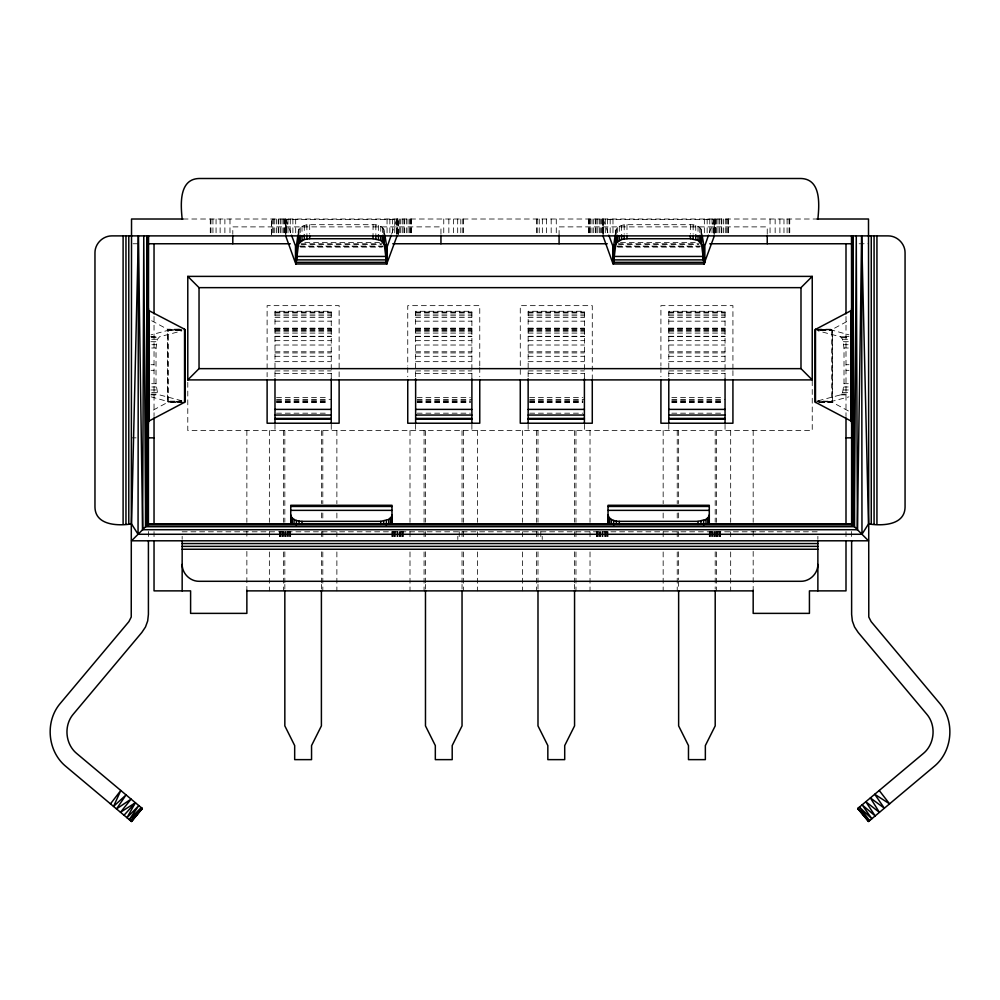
<?xml version="1.0" encoding="UTF-8"?>
<svg xmlns="http://www.w3.org/2000/svg" width="1000" height="1000" viewBox="0 0 1000 1000"><rect width="100%" height="100%" fill="white"/><g stroke="black" fill="none" stroke-linecap="round" stroke-linejoin="round"><path stroke-width="0.75" stroke-dasharray="5 3.75" d="M397.05 219.013L396.863 235.938L397.05 219.013L397.2 234.35M714.15 235.938L714.338 219.013L709.013 233.787M285.9 234.45L285.688 219.013L285.688 234.35M603.188 234.45L602.975 219.013L602.975 234.35M181.8 400.763L159.525 394.888L157.438 392.425L156.025 383.688L156.025 348L157.438 339.263L159.525 336.788L181.8 330.913M818.238 400.763L840.512 394.888L842.588 392.425L844.013 383.688L844.013 348L842.588 339.263L840.512 336.788L818.238 330.913M298.1 233.475C297.4 227.1 304.475 224.513 309.688 224.688L373.05 224.688C378.275 224.513 385.337 227.1 384.65 233.475M615.388 233.475C614.688 227.1 621.763 224.513 626.975 224.688L690.35 224.688C695.562 224.513 702.625 227.1 701.938 233.475M151.65 320.737L168.1 329.575L167.425 330.525L151.088 334.837M848.388 410.938L831.938 402.113L832.613 401.163L848.95 396.85M391.712 233.787L396.675 219.562L286.075 219.562L286.075 233.1M184.55 402.488L167.925 402.488L167.925 329.2L181.525 329.2L168.1 329.575L168.1 402.113L151.65 410.938M819.975 402.388L831.938 402.113L831.938 329.575L848.388 320.737M181.75 401.2L167.925 401.538L151.088 396.85M831.938 402.113L816.587 402.05L832.113 401.538L816.75 401.163L832.613 401.163L832.613 330.525L816.75 330.525L831.938 329.575L816.587 329.637L832.113 330.15L848.95 334.837M181.875 401.95L167.925 401.538L181.912 402.05M183.062 219.013L816.975 219.013M603.362 233.1L603.362 219.562L713.962 219.562L714.137 234.45M304.788 242.413L379.525 242.413M620.513 242.413L695.25 242.413M133.038 243.762L140.9 243.762M300.863 243.762L381.925 243.762M618.112 243.762L699.175 243.762M859.137 243.762L868.5 243.762M301.312 244.562L381.425 244.562M618.612 244.562L698.713 244.562M299.5 246.088L383.25 246.088M616.788 246.088L700.537 246.088M300.15 246.588L382.587 246.588M617.45 246.588L699.875 246.588M300.562 247.113L382.188 247.113M617.85 247.113L699.475 247.113M274.988 311.975L331.25 311.975M415.637 311.975L471.887 311.975M528.15 311.975L584.4 311.975M668.787 311.975L725.05 311.975M274.988 312.425L331.25 312.425M415.637 312.425L471.887 312.425M528.15 312.425L584.4 312.425M668.787 312.425L725.05 312.425M274.988 314.037L331.25 314.037M415.637 314.037L471.887 314.037M528.15 314.037L584.4 314.037M668.787 314.037L725.05 314.037M274.988 315.8L331.25 315.8M415.637 315.8L471.887 315.8M528.15 315.8L584.4 315.8M668.787 315.8L725.05 315.8M274.988 317.375L331.25 317.375M415.637 317.375L471.887 317.375M528.15 317.375L584.4 317.375M668.787 317.375L725.05 317.375M274.988 321.163L331.25 321.163M415.637 321.163L471.887 321.163M528.15 321.163L584.4 321.163M668.787 321.163L725.05 321.163M274.988 328.15L331.25 328.15M415.637 328.15L471.887 328.15M528.15 328.15L584.4 328.15M668.787 328.15L725.05 328.15M274.988 328.5L331.25 328.5M415.637 328.5L471.887 328.5M528.15 328.5L584.4 328.5M668.787 328.5L725.05 328.5M274.988 328.725L331.25 328.725M415.637 328.725L471.887 328.725M528.15 328.725L584.4 328.725M668.787 328.725L725.05 328.725M817 329.2L832.1 329.2L832.1 402.488L820.013 402.488M274.988 329.525L331.25 329.525M415.637 329.525L471.887 329.525M528.15 329.525L584.4 329.525M668.787 329.525L725.05 329.525M274.988 330.412L331.25 330.412M415.637 330.412L471.887 330.412M528.15 330.412L584.4 330.412M668.787 330.412L725.05 330.412M181.838 330.525L167.425 330.525L167.425 401.163L181.838 401.163M274.988 331.2L331.25 331.2M415.637 331.2L471.887 331.2M528.15 331.2L584.4 331.2M668.787 331.2L725.05 331.2M274.988 333.088L331.25 333.088M415.637 333.088L471.887 333.088M528.15 333.088L584.4 333.088M668.787 333.088L725.05 333.088M274.988 336.287L331.25 336.287M415.637 336.287L471.887 336.287M528.15 336.287L584.4 336.287M668.787 336.287L725.05 336.287M151.037 336.587L154.037 336.587M274.988 336.587L331.25 336.587M415.637 336.587L471.887 336.587M528.15 336.587L584.4 336.587M668.787 336.587L725.05 336.587M846 336.587L849 336.587M150.875 336.788L159.525 336.788M840.512 336.788L849.163 336.788M151.213 337.575L158.412 337.575M841.612 337.575L848.825 337.575M151.675 339.263L157.438 339.263M842.588 339.263L848.363 339.263M274.988 340.662L331.25 340.662M415.637 340.662L471.887 340.662M528.15 340.662L584.4 340.662M668.787 340.662L725.05 340.662M150.912 341.712L156.675 341.712M843.363 341.712L849.125 341.712M151.862 344.712L156.188 344.712M843.85 344.712L848.175 344.712M274.988 345.025L331.25 345.025M415.637 345.025L471.887 345.025M528.15 345.025L584.4 345.025M668.787 345.025L725.05 345.025M151.7 348L156.025 348M844.013 348L848.337 348M274.988 351.775L331.25 351.775M415.637 351.775L471.887 351.775M528.15 351.775L584.4 351.775M668.787 351.775L725.05 351.775M274.988 352.925L331.25 352.925M415.637 352.925L471.887 352.925M528.15 352.925L584.4 352.925M668.787 352.925L725.05 352.925M274.988 356.3L331.25 356.3M415.637 356.3L471.887 356.3M528.15 356.3L584.4 356.3M668.787 356.3L725.05 356.3M274.988 361.662L331.25 361.662M415.637 361.662L471.887 361.662M528.15 361.662L584.4 361.662M668.787 361.662L725.05 361.662M151.037 364.712L154.037 364.712M846 364.712L849 364.712M151.037 370.337L154.037 370.337M846 370.337L849 370.337M274.988 370.913L331.25 370.913M415.637 370.913L471.887 370.913M528.15 370.913L584.4 370.913M668.787 370.913L725.05 370.913M274.988 373.6L331.25 373.6M415.637 373.6L471.887 373.6M528.15 373.6L584.4 373.6M668.787 373.6L725.05 373.6M151.7 383.688L156.025 383.688M844.013 383.688L848.337 383.688M151.862 386.975L156.188 386.975M843.85 386.975L848.175 386.975M150.912 389.975L156.675 389.975M843.363 389.975L849.125 389.975M151.675 392.425L157.438 392.425M842.588 392.425L848.363 392.425M151.213 394.113L158.412 394.113M841.612 394.113L848.825 394.113M150.875 394.888L159.525 394.888M840.512 394.888L849.163 394.888M276.512 397.463L328.2 397.463M417.15 397.463L470.363 397.463M529.663 397.463L582.888 397.463M671.825 397.463L723.525 397.463M276.512 399.363L331.25 399.363M417.15 399.363L471.887 399.363M529.663 399.363L584.4 399.363M671.825 399.363L725.05 399.363M276.512 400.288L328.2 400.288M417.15 400.288L470.363 400.288M529.663 400.288L582.888 400.288M671.825 400.288L723.525 400.288M276.512 401.488L328.2 401.488M417.15 401.488L470.363 401.488M529.663 401.488L582.888 401.488M671.825 401.488L723.525 401.488M276.512 401.975L328.2 401.975M417.15 401.975L470.363 401.975M529.663 401.975L582.888 401.975M671.825 401.975L723.525 401.975M276.512 402.388L328.2 402.388M417.15 402.388L470.363 402.388M529.663 402.388L582.888 402.388M671.825 402.388L723.525 402.388M276.512 413.188L328.2 413.188M417.15 413.188L470.363 413.188M529.663 413.188L582.888 413.188M671.825 413.188L723.525 413.188M131.537 437.85L136.037 437.85M182.162 531.8L817.875 531.8M168.1 329.575L181.912 329.625L167.925 330.15L181.75 330.487M819.975 329.3L831.938 329.575M168.1 402.113L181.562 402.413M603.362 219.562L608.312 233.787M286.075 219.562L291.025 233.787M602.975 219.013L603.175 235.938M285.688 219.013L285.875 235.938M851.625 531.475L851.625 539.263M846 316.475L846 416.538M846 531.6L846 539.5M817.875 536.3L817.875 539.3M812.237 380.712L812.237 430.538L187.787 430.538L187.787 380.712M789.737 219.013L789.737 234.35M789.075 219.013L789.075 234.35M787.1 219.013L787.1 234.35M783.975 219.013L783.975 234.35M779.9 219.013L779.9 234.35M775.15 219.013L775.15 234.35M770.05 219.013L770.05 234.35M767.237 233.925L767.237 226.887L559.087 226.887L559.087 235.325M753.175 430.538L753.175 522.375M753.175 531.25L753.175 539.5M753.175 551.4L753.175 590.875M732.925 369.075L732.925 305.65L660.913 305.65L660.913 365.988M732.925 370.625L732.925 379.9M730.675 430.538L730.675 522.375M730.675 531.712L730.675 539.5M730.675 551.95L730.675 590.875M728.538 219.013L728.538 234.35M728.4 219.013L728.4 234.35M727.775 219.013L727.775 234.35M726.712 219.013L726.712 234.35M725.288 219.013L725.288 234.35M725.05 378.263L725.05 311.275L668.787 311.275L668.787 378.263M725.05 424.312L725.05 430.538M723.612 219.013L723.612 234.35M721.8 219.013L721.8 234.35M721.225 219.013L721.225 234.35M720.55 531.6L720.55 539.263M720.163 531.6L720.163 539.263M719.825 531.6L719.825 539.263M719.55 219.013L719.55 234.35M718.975 531.6L719.038 539.263M717.987 219.013L717.987 234.35M717.875 531.6L717.875 539.263M717.25 531.6L717.25 539.263M716.612 219.013L716.612 234.35M716.612 430.538L716.612 522.375M716.612 531.712L716.612 539.5M716.612 551.95L716.612 590.875M716.587 531.6L716.587 539.263M715.575 219.013L715.575 234.35M715.537 219.013L715.537 234.35M715.2 430.538L715.2 522.25M715.2 531.575L715.2 539.35M715.2 551.788L715.2 589.087M715.05 219.013L715.05 234.35M714.812 219.013L714.812 234.35M714.925 531.6L714.925 539.263M714.638 531.6L714.638 539.263M714.338 219.013L714.488 234.35M713.962 219.562L713.962 236.1M713.85 219.013L713.85 234.35M713.25 531.6L713.25 539.263M712.05 219.013L712.05 234.35M712.2 531.6L712.2 539.263M711.963 531.6L711.963 539.263M710.863 531.6L710.863 539.263M710.013 531.6L710.013 539.263M709.775 219.013L709.775 234.35M709.475 531.6L709.475 539.263M709.287 531.6L709.287 539.263M707.15 219.013L707.15 234.35M704.35 219.013L704.35 234.35M701.575 230.5L701.575 233.625M701.025 228.975L701.025 233.65M699.825 227.562L699.825 233.8M698.025 226.363L698.025 234.163M695.75 225.45L695.75 233.25M693.138 224.875L693.138 234.237M690.35 224.688L690.35 234.05M678.637 430.538L678.637 503.6M678.637 512.925L678.637 520.7M678.637 531.575L678.637 539.35M678.637 551.788L678.637 579.763M678.637 581.325L678.637 589.087M677.225 430.538L677.225 503.7M677.225 513.038L677.225 519.263M677.225 531.712L677.225 539.5M677.225 551.95L677.225 590.875M668.787 424.312L668.787 430.538M663.162 430.538L663.162 503.7M663.162 513.038L663.162 519.263M663.162 531.712L663.162 539.5M663.162 551.95L663.162 590.875M660.913 367.525L660.913 376.812M626.975 224.688L626.975 234.05M624.188 224.875L624.188 234.237M621.575 225.45L621.575 233.25M619.3 226.363L619.3 234.163M617.5 227.562L617.5 233.8M616.287 228.975L616.287 233.65M615.75 230.5L615.75 233.625M612.975 219.013L612.975 234.35M610.175 219.013L610.175 234.35M608.025 531.6L608.025 539.263M607.55 219.013L607.55 234.35M607.312 531.6L607.312 539.263M606.462 531.6L606.462 539.263M605.363 531.6L605.363 539.263M605.275 219.013L605.275 234.35M605.112 531.6L605.112 539.263M604.075 531.6L604.075 539.263M603.475 219.013L603.475 234.35M602.837 219.013L602.837 234.35M602.688 531.6L602.688 539.263M602.513 219.013L602.513 234.35M602.275 219.013L602.275 234.35M602.4 531.6L602.4 539.263M602.125 531.6L602.125 539.263M601.788 219.013L601.75 234.35M600.712 219.013L600.712 234.35M600.737 531.6L600.737 539.263M600.075 531.6L600.075 539.263M599.338 219.013L599.338 234.35M599.45 531.6L599.45 539.263M598.288 531.6L598.35 539.263M597.775 219.013L597.775 234.35M597.5 531.6L597.5 539.263M597.163 531.6L597.163 539.263M596.962 531.6L596.962 539.263M596.775 531.6L596.775 539.263M596.1 219.013L596.1 234.35M595.525 219.013L595.525 234.35M593.713 219.013L593.713 234.35M592.275 379.9L592.275 305.65L520.275 305.65L520.275 376.812M592.025 219.013L592.025 234.35M590.612 219.013L590.612 234.35M590.025 430.538L590.025 522.375M590.025 531.712L590.025 539.5M590.025 551.95L590.025 590.875M589.55 219.013L589.55 234.35M588.925 219.013L588.925 234.35M588.787 219.013L588.787 234.35M584.4 378.263L584.4 311.275L528.15 311.275L528.15 378.263M584.4 424.312L584.4 430.538M575.962 430.538L575.962 522.375M575.962 531.712L575.962 539.5M575.962 551.95L575.962 590.875M574.562 430.538L574.562 522.25M574.562 531.575L574.562 539.35M574.562 551.788L574.562 582.875M574.562 584.425L574.562 589.087M556.275 219.013L556.275 234.35M551.175 219.013L551.175 234.35M546.425 219.013L546.425 234.35M542.35 219.013L542.35 234.35M542.212 536.3L542.212 539.475M540.8 531.6L540.8 539.263M539.225 219.013L539.225 234.35M537.987 430.538L537.987 522.25M537.987 531.575L537.987 539.35M537.987 551.788L537.987 582.875M537.987 584.425L537.987 589.087M537.25 219.013L537.25 234.35M536.587 219.013L536.587 234.35M536.587 430.538L536.587 522.375M536.587 531.712L536.587 539.5M536.587 551.95L536.587 590.875M528.15 424.312L528.15 430.538M522.525 430.538L522.525 522.375M522.525 531.712L522.525 539.5M522.525 551.95L522.525 590.875M479.762 365.988L479.762 305.65L407.75 305.65L407.75 365.988M479.762 367.525L479.762 376.812M477.512 430.538L477.512 522.375M477.512 531.712L477.512 539.5M477.512 551.95L477.512 590.875M471.887 378.263L471.887 311.275L415.637 311.275L415.637 378.263M471.887 424.312L471.887 430.538M463.45 219.013L463.45 234.35M463.45 430.538L463.45 522.375M463.45 531.712L463.45 539.5M463.45 551.95L463.45 590.875M462.775 219.013L462.775 234.35M462.038 430.538L462.038 522.25M462.038 531.575L462.038 539.35M462.038 551.788L462.038 582.875M462.038 584.425L462.038 589.087M460.812 219.013L460.812 234.35M459.225 531.6L459.225 539.263M457.688 219.013L457.688 234.35M457.825 536.3L457.825 539.475M453.6 219.013L453.6 234.35M448.85 219.013L448.85 234.35M443.762 219.013L443.762 234.35M440.95 233.925L440.95 226.887L232.8 226.887L232.8 233.925M425.475 430.538L425.475 522.25M425.475 531.575L425.475 539.35M425.475 551.788L425.475 582.875M425.475 584.425L425.475 589.087M424.075 430.538L424.075 522.375M424.075 531.712L424.075 539.5M424.075 551.95L424.075 590.875M415.637 424.312L415.637 430.538M411.25 219.013L411.25 234.35M411.112 219.013L411.112 234.35M410.487 219.013L410.487 234.35M410 430.538L410 522.375M410 531.712L410 539.5M410 551.95L410 590.875M409.425 219.013L409.425 234.35M408 219.013L408 234.35M407.75 367.525L407.75 376.812M406.325 219.013L406.325 234.35M404.513 219.013L404.513 234.35M403.938 219.013L403.938 234.35M403.075 531.6L403.25 539.263M402.875 531.6L402.875 539.263M402.537 531.6L402.537 539.263M402.262 219.013L402.262 234.35M401.688 531.6L401.75 539.263M400.688 219.013L400.688 234.35M400.588 531.6L400.588 539.263M399.963 531.6L399.963 539.263M399.325 219.013L399.325 234.35M399.3 531.6L399.3 539.263M397.912 531.6L397.912 539.263M397.762 219.013L397.762 234.35M397.525 219.013L397.525 234.35M397.625 531.6L397.625 539.263M397.35 531.6L397.35 539.263M396.675 219.562L396.675 236.1M396.562 219.013L396.562 234.35M395.962 531.6L395.962 539.263M394.762 219.013L394.762 234.35M394.913 531.6L394.913 539.263M394.675 531.6L394.675 539.263M393.575 531.6L393.575 539.263M392.725 531.6L392.725 539.263M392.475 219.013L392.475 234.35M392.188 531.6L392.188 539.263M392 531.6L392 539.263M389.862 219.013L389.862 234.35M387.062 219.013L387.062 234.35M384.275 230.5L384.275 233.625M383.738 228.975L383.738 233.65M382.537 227.562L382.537 233.8M380.737 226.363L380.737 234.163M378.462 225.45L378.462 233.25M375.85 224.875L375.85 235.8M373.05 224.688L373.05 235.613M339.125 376.812L339.125 305.65L267.113 305.65L267.113 376.812M336.875 430.538L336.875 503.7M336.875 513.038L336.875 519.263M336.875 531.712L336.875 539.5M336.875 551.95L336.875 590.875M331.25 378.263L331.25 311.275L274.988 311.275L274.988 378.263M331.25 424.312L331.25 430.538M322.812 430.538L322.812 503.7M322.812 513.038L322.812 519.263M322.812 531.712L322.812 539.5M322.812 551.95L322.812 590.875M321.4 430.538L321.4 503.6M321.4 512.925L321.4 520.7M321.4 531.575L321.4 539.35M321.4 551.788L321.4 582.875M321.4 584.425L321.4 589.087M309.688 224.688L309.688 234.05M306.9 224.875L306.9 235.8M304.288 225.45L304.288 233.25M302.013 226.363L302.013 234.163M300.212 227.562L300.212 233.8M299 228.975L299 233.65M298.463 230.5L298.463 233.625M295.688 219.013L295.688 234.35M292.887 219.013L292.887 234.35M290.562 531.6L290.738 539.263M290.262 219.013L290.262 234.35M290.025 531.6L290.025 539.263M289.175 531.6L289.175 539.263M288.075 531.6L288.075 539.263M287.987 219.013L287.987 234.35M287.825 531.6L287.825 539.263M286.775 531.6L286.775 539.263M286.188 219.013L286.188 234.35M285.55 219.013L285.55 234.35M285.4 531.6L285.4 539.263M285.225 219.013L285.225 234.35M284.988 219.013L284.988 234.35M285.113 531.6L285.113 539.263M284.837 430.538L284.837 522.25M284.837 531.575L284.837 539.35M284.837 551.788L284.837 582.875M284.837 584.425L284.837 589.087M284.5 219.013L284.45 234.35M283.412 219.013L283.412 234.35M283.425 430.538L283.425 522.375M283.45 531.6L283.425 539.5M283.425 551.95L283.425 590.875M282.787 531.6L282.787 539.263M282.05 219.013L282.05 234.35M282.162 531.6L282.162 539.263M281.05 531.6L281 539.263M280.487 219.013L280.487 234.35M280.2 531.6L280.2 539.263M279.875 531.6L279.875 539.263M279.675 531.6L279.675 539.263M279.488 531.6L279.488 539.263M278.812 219.013L278.812 234.35M278.238 219.013L278.238 234.35M276.425 219.013L276.425 234.35M274.988 424.312L274.988 430.538M274.738 219.013L274.738 234.35M273.312 219.013L273.312 234.35M272.25 219.013L272.25 234.35M269.363 430.538L269.363 522.375M269.363 531.712L269.363 539.5M269.363 551.95L269.363 590.875M246.863 430.538L246.863 522.375M246.863 531.25L246.863 539.5M246.863 551.4L246.863 590.875M229.988 219.013L229.988 234.35M224.887 219.013L224.887 234.35M220.138 219.013L220.138 234.35M216.062 219.013L216.062 234.35M212.938 219.013L212.938 234.35M210.963 219.013L210.963 234.35M210.287 219.013L210.287 234.35M182.162 536.3L182.162 539.3M154.037 316.475L154.037 416.538M154.037 531.6L154.037 539.5M148.412 531.475L148.412 539.263M398.288 234.35L398.288 219.013L398.25 234.35M271.637 234.35L271.637 219.013L271.5 234.35"/><path stroke-width="1.5" d="M138.05 534.275L138.363 235.888L131.537 523.925L138.05 534.275L861.975 534.275L868.5 523.925L861.663 235.888L857.412 529.712L142.625 529.712L138.363 235.888M142.625 529.712L143.763 235.888L145.638 526.7L854.4 526.7L852.812 235.888L851.862 524.163L148.175 524.163L148.412 235.888L148.412 525.262M852.812 235.888L852.625 524.925L147.413 524.925L147.225 235.888L145.638 526.7M297.913 234.975L296.4 246.088L296.012 263.988L386.725 263.988L397.05 235.888M615.2 234.975L613.688 246.088L613.3 263.988L704.013 263.988L714.338 235.888M384.275 235.188L384.275 244.55L386.725 263.988L386.8 247.113L384.825 234.975M701.575 235.188L701.575 244.55L704.013 263.988L704.087 247.113L702.125 234.975M386.35 246.088L386.138 259.887L296.613 259.887L296.7 244.562L296.35 262.337L386.4 262.337L386.35 246.088L386.725 263.988M703.637 246.088L703.425 259.887L613.9 259.887L613.987 244.562L613.638 262.337L703.688 262.337L703.637 246.088L704.013 263.988M854.4 526.7L856.275 235.888L857.412 529.712M296.012 263.988L296.4 246.088L296.012 263.988L295.938 247.113L291.525 235.212M613.3 263.988L613.688 246.088L613.3 263.988L613.225 247.113L608.812 235.212M148.412 423.387L148.412 308.3M851.625 308.3L851.625 423.387M298.463 235.188L298.463 244.55L297 256.45L385.75 256.45L386.05 244.562L386.138 259.887M615.75 235.188L615.75 244.55L614.288 256.45L703.037 256.45L703.337 244.562L703.425 259.887M817.875 564.425C817.925 573.462 810.025 581.362 800.987 581.3L199.037 581.3C190.012 581.362 182.113 573.462 182.162 564.425M391.625 524.25L392 514.9M708.913 524.25L709.287 514.9M387.25 246.588L387.25 263.137L387.25 246.588L391.225 235.212M704.55 246.588L704.55 263.137L704.55 246.588L708.512 235.212M298.463 244.55L299 235.212M615.75 244.55L616.287 235.212M148.537 421.55L148.537 310.138M851.5 421.55L851.5 310.138M110.475 803.85L120.8 790.487L113.537 806.425L126.062 794.9L116.512 808.913L131.088 799.112L120.5 812.262L135.4 802.738L126.962 817.688L138.812 805.6L129.275 819.625L141.188 807.588L130.812 820.913L142.3 808.525L76.888 753.637C65.2 744.163 63.562 725.375 73.425 714.013L141.825 632.475L145.488 626.987L147.675 620.962L148.412 614.4L148.412 540.8M290.738 514.9C291.525 519.938 297.7 521.237 301.988 521.35L380.75 521.35L388.713 519.462L391.625 516.562M608.025 514.9C608.812 519.938 614.987 521.237 619.288 521.35L698.037 521.35L706 519.462L708.913 516.562M183.062 219.013L131.537 219.013L131.237 617.025L128.9 621.625L60.487 703.162C44.713 721.312 47.375 751.4 66.037 766.562L131.5 821.5L142.125 808.375L139.975 810.575M131.337 821.35L142.125 808.375M131.5 821.5L142.3 808.525M299 243.012L304.288 239.5L309.688 238.725L373.05 238.725L380.737 240.413L384.275 244.55M616.287 243.012L621.575 239.5L626.975 238.725L690.35 238.725L698.025 240.413L701.575 244.55M124.025 815.225L135.4 802.738M184.55 330.087L184.55 329.2L148.7 310.512M148.7 421.175L184.975 402.038L184.975 329.637M851.325 421.175L815.062 402.038L815.062 329.637L851.325 310.512M187.787 379.9L199.037 368.65L800.987 368.65L812.237 379.9L812.237 276.388L187.787 276.388L187.787 379.9L812.237 379.9M187.787 276.388L199.037 287.65L800.987 287.65L812.237 276.388M816.975 219.013L868.5 219.013L868.787 617.025L871.137 621.625L939.55 703.162C955.288 721.338 952.688 751.438 934 766.562L868.55 821.488L857.725 808.525L923.15 753.637C934.825 744.15 936.475 725.362 926.612 714.013L858.2 632.475L854.55 626.987L852.35 620.962L851.625 614.4L851.625 540.8M147.15 243.762L290.275 243.762M392.788 243.762L607.238 243.762M709.762 243.762L852.887 243.762M274.988 409.4L331.25 409.4M415.637 409.4L471.887 409.4M528.15 409.4L584.4 409.4M668.787 409.4L725.05 409.4M274.988 415.05L331.25 415.05M415.637 415.05L471.887 415.05M528.15 415.05L584.4 415.05M668.787 415.05L725.05 415.05M274.988 418.425L331.25 418.425M415.637 418.425L471.887 418.425M528.15 418.425L584.4 418.425M668.787 418.425L725.05 418.425M274.988 419.237L331.25 419.237M415.637 419.237L471.887 419.237M528.15 419.237L584.4 419.237M668.787 419.237L725.05 419.237M147 437.85L154.037 437.85M846 437.85L853.025 437.85M290.738 506.45L392 506.45M608.025 506.45L709.287 506.45M290.738 510.363L392 510.363M608.025 510.363L709.287 510.363M131.537 523.925C118.263 526 95.213 525.612 94.963 507.05L94.963 252.763C94.913 243.738 102.812 235.837 111.85 235.888L888.188 235.888C897.225 235.837 905.125 243.738 905.062 252.763L905.062 507.05C904.812 525.612 881.762 526 868.5 523.925M182.162 543.55L817.875 543.55M182.162 546.375L817.875 546.375M182.162 549.237L817.875 549.237M246.863 590.875L753.175 590.875M602.975 235.888L612.775 263.137L612.775 246.588M285.688 235.888L295.487 263.137L295.487 246.588M857.725 808.525L868.838 821.237L867.013 818.763M868.55 821.488L857.925 808.375L869.562 820.638L859.412 807.113L871.838 818.725L862.113 804.85L875.175 815.925L865.812 801.75L879.412 812.362L870.375 797.925L884.362 808.213L874.725 794.275L889.562 803.85L879.225 790.487M613.688 246.088L613.9 259.887M296.4 246.088L296.613 259.887M147.225 235.888L148.175 524.163M861.663 235.888L861.975 534.275M851.862 524.163L851.625 235.888L851.625 525.262M876.938 235.888L876.938 523.925M874.075 235.888L874.075 523.925M871.25 235.888L871.25 523.925M850.763 310.875L850.763 420.812M846 243.762L846 313.812M846 417.9L846 523.938M846 540.962L846 590.875L809.425 590.875L809.425 613.375L753.175 613.375L753.175 590.125M817.875 219.013C819.287 205.138 821.413 179.088 800.987 178.5L199.037 178.5C178.625 179.088 180.75 205.138 182.162 219.013M817.875 540.8L817.875 590.875M815.487 329.2L815.487 402.488M800.987 287.65L800.987 368.65M767.237 235.325L767.237 243.762M732.925 379.9L732.925 423.225L660.913 423.225L660.913 379.9M725.05 378.787L725.05 422.762M715.2 590.65L715.2 725.888L705.35 745.575L705.35 759.638L688.475 759.638L688.475 745.575L678.637 725.888L678.637 590.65M709.287 524.188L709.287 505.288L608.025 505.288L608.025 524.188M707.788 518.125L707.788 524.263M706 519.462L706 524.062M703.662 520.487L703.662 525.1M701.025 235.212L701.025 243.012M700.95 521.125L700.95 524.2M699.825 235.362L699.825 241.6M698.025 235.725L698.025 240.413M698.037 521.35L698.037 524.425M695.75 234.812L695.75 239.5M693.138 235.8L693.138 238.925M690.35 235.613L690.35 238.725M668.787 378.787L668.787 422.762M626.975 235.613L626.975 238.725M624.188 235.8L624.188 238.925M621.575 234.812L621.575 239.5M619.3 235.725L619.3 240.413M619.288 521.35L619.288 524.425M617.5 235.362L617.5 241.6M616.375 521.125L616.375 524.2M613.65 520.487L613.65 525.1M611.325 519.462L611.325 524.062M609.538 518.125L609.538 524.263M608.413 516.562L608.413 524.25M592.275 379.9L592.275 423.225L520.275 423.225L520.275 379.9M584.4 378.787L584.4 422.762M574.562 590.65L574.562 725.888L564.712 745.575L564.712 759.638L547.837 759.638L547.837 745.575L537.987 725.888L537.987 590.65M559.087 235.325L559.087 243.762M528.15 378.787L528.15 422.762M479.762 379.9L479.762 423.225L407.75 423.225L407.75 379.9M471.887 378.787L471.887 422.762M462.038 590.65L462.038 725.888L452.2 745.575L452.2 759.638L435.325 759.638L435.325 745.575L425.475 725.888L425.475 590.65M440.95 235.325L440.95 243.762M415.637 378.787L415.637 422.762M392 524.188L392 505.288L290.738 505.288L290.738 524.188M390.5 518.125L390.5 524.263M388.713 519.462L388.713 524.062M386.375 520.487L386.375 525.1M383.738 235.212L383.738 243.012M383.663 521.125L383.663 524.2M382.537 235.362L382.537 241.6M380.737 235.725L380.737 240.413M380.75 521.35L380.75 524.425M378.462 234.812L378.462 239.5M375.85 235.8L375.85 238.925M373.05 235.613L373.05 238.725M339.125 379.9L339.125 423.225L267.113 423.225L267.113 379.9M331.25 378.787L331.25 422.762M321.4 590.65L321.4 725.888L311.55 745.575L311.55 759.638L294.675 759.638L294.675 745.575L284.837 725.888L284.837 590.65M309.688 235.613L309.688 238.725M306.9 235.8L306.9 238.925M304.288 234.812L304.288 239.5M302.013 235.725L302.013 240.413M301.988 521.35L301.988 524.425M300.212 235.362L300.212 241.6M299.075 521.125L299.075 524.2M296.363 520.487L296.363 525.1M294.037 519.462L294.037 524.062M292.25 518.125L292.25 524.263M291.125 516.562L291.125 524.25M274.988 378.787L274.988 422.762M246.863 590.125L246.863 613.375L190.6 613.375L190.6 590.875L154.037 590.875L154.037 540.962M232.8 235.325L232.8 243.762M199.037 287.65L199.037 368.65M184.55 329.2L184.55 402.488M182.162 540.8L182.162 590.875M154.037 243.762L154.037 313.812M154.037 417.9L154.037 523.938M149.262 310.875L149.262 420.812M128.787 235.888L128.787 523.925M125.962 235.888L125.962 523.925M123.1 235.888L123.1 523.925M148.412 523.925L131.537 540.8L868.5 540.8L851.625 523.925L148.412 523.925"/></g></svg>
